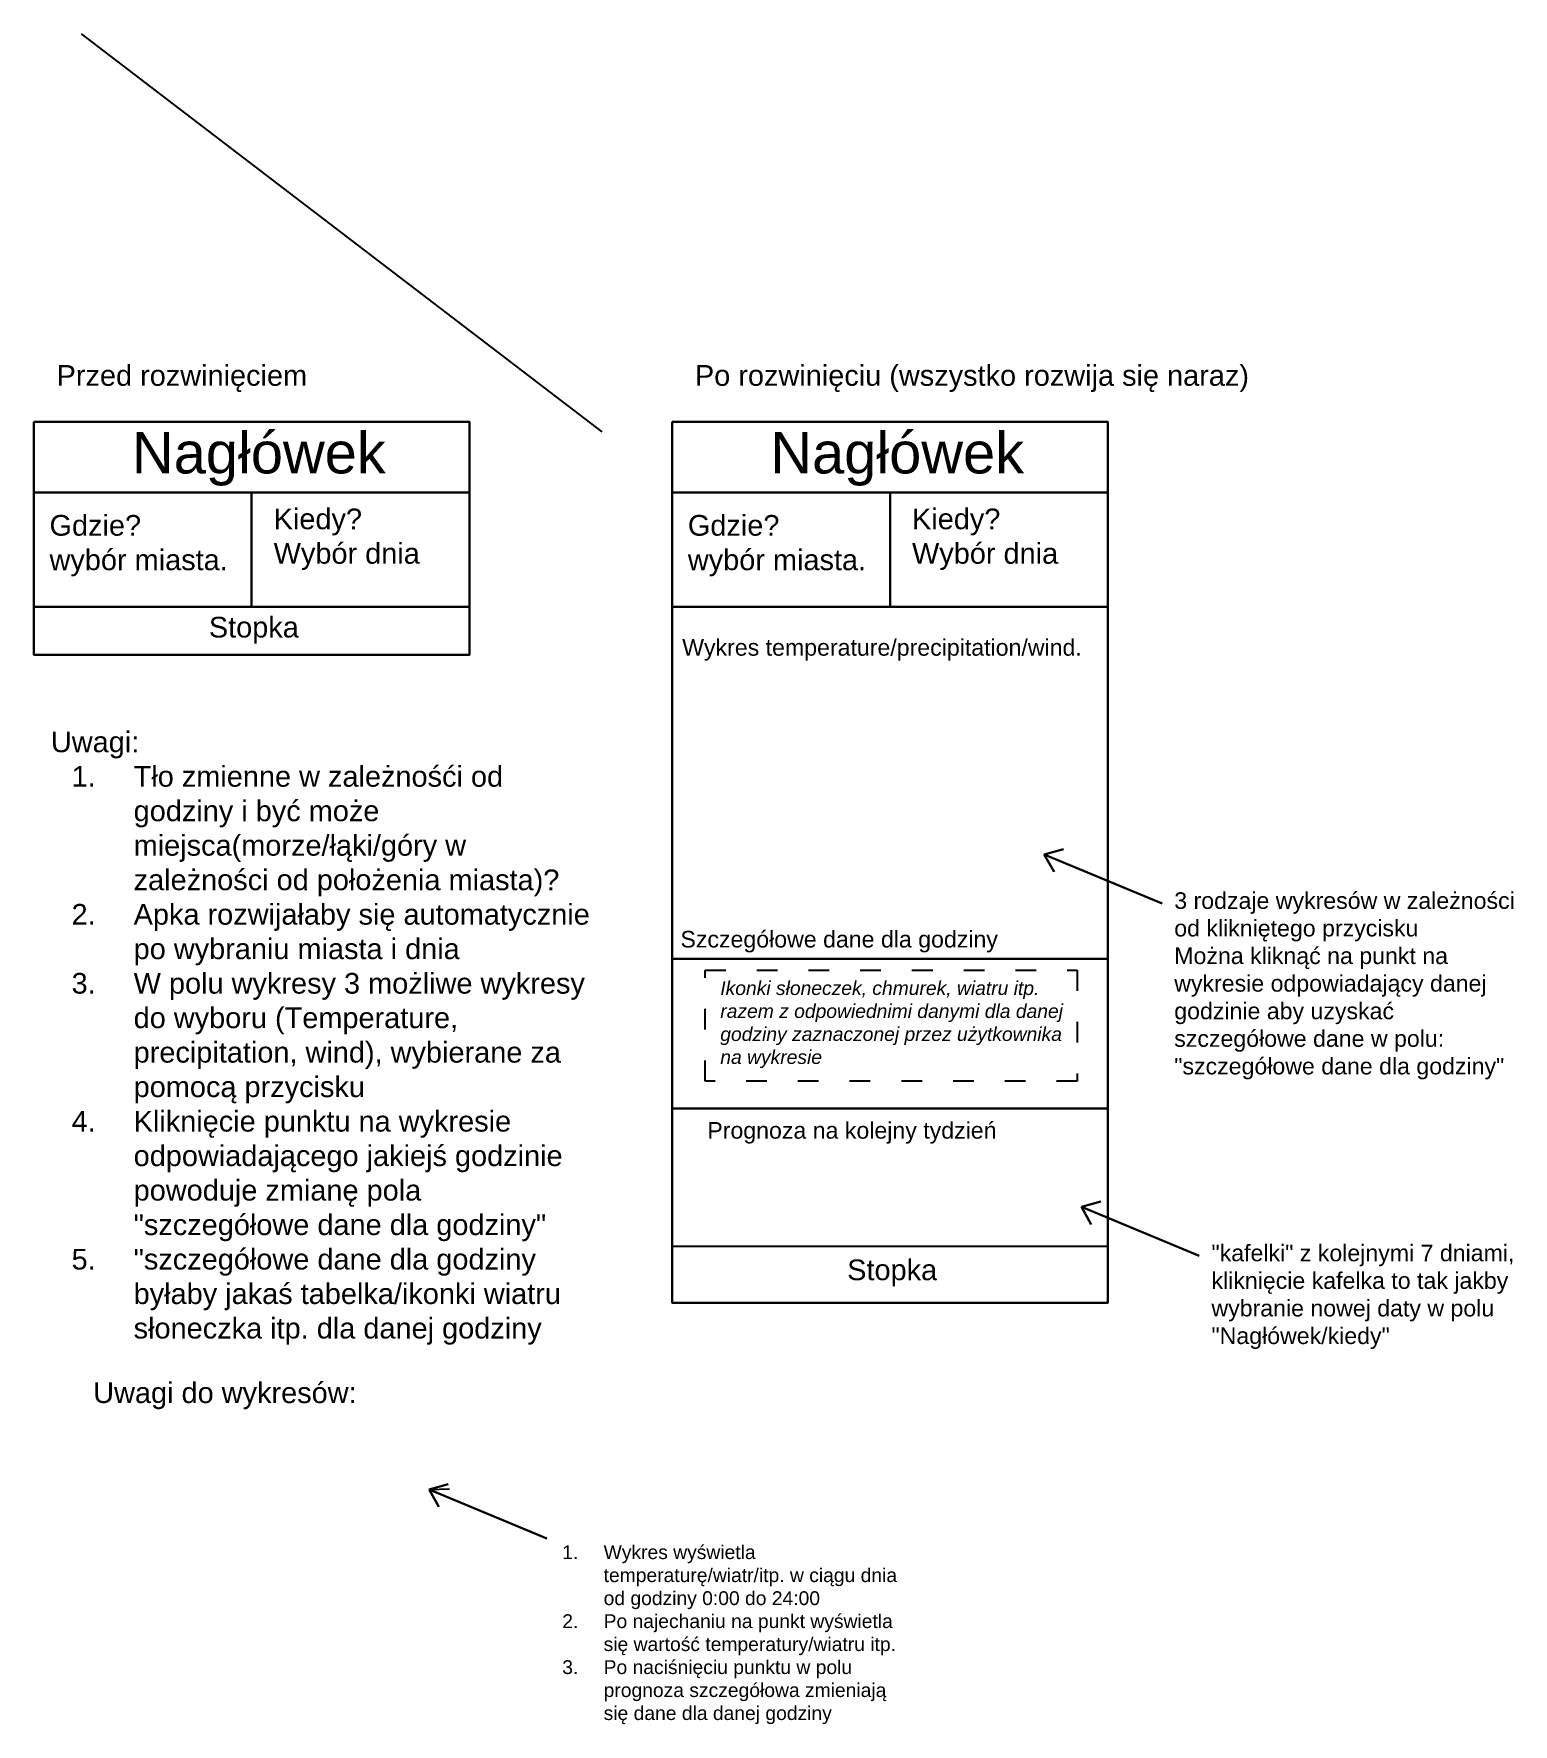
# Model space of a CAD drawing. Header units: inches. Extents: x 18 to 60.9, y -20 to 29.1.
import ezdxf

# ---------------------------------------------------------------- set-up
doc = ezdxf.new("R2010")
doc.units = ezdxf.units.IN
doc.header["$MEASUREMENT"] = 0
doc.linetypes.add('ACAD_ISO03W100', pattern=[30, 12, -18])
doc.layers.add('druk', color=7, linetype='Continuous', plot=False)
doc.styles.get("Standard").update_dxf_attribs({"font": 'arial.ttf'})

msp = doc.modelspace()

# ---------------------------------------------------------------- linework, layer by layer
at = {"lineweight": 30}
for p, q in [((17.953, 15.76), (30.588, 15.76)), ((24.27, 12.439), (24.27, 15.76)), ((36.465, 15.76), (49.101, 15.76)), ((42.783, 12.439), (42.783, 15.76)), ((17.953, 12.439), (30.588, 12.439)), ((36.465, 12.439), (49.101, 12.439)), ((36.465, 2.237), (49.101, 2.237)), ((36.465, -2.11), (49.101, -2.11))]:
    msp.add_line(p, q, dxfattribs=at)
at = {"color": 240, "lineweight": 30, "true_color": 0xed1f24}
for p, q in [((47.255, 5.256), (47.813, 5.411)), ((47.255, 5.256), (50.673, 3.836)), ((47.255, 5.256), (47.539, 4.752)), ((48.334, -4.964), (48.892, -4.809)), ((48.334, -4.964), (51.752, -6.384)), ((48.334, -4.964), (48.618, -5.468)), ((29.415, -13.156), (29.973, -13.002)), ((29.415, -13.156), (32.834, -14.577)), ((29.415, -13.156), (29.699, -13.661))]:
    msp.add_line(p, q, dxfattribs=at)
for p, q in [((36.465, -6.103), (49.101, -6.103)), ((29.415, -13.156), (30.005, -13.14))]:
    msp.add_line(p, q)
at = {"lineweight": 30}
for points in [[(17.953, 17.806), (30.588, 17.806), (30.588, 11.054), (17.953, 11.054)], [(36.465, 17.806), (49.101, 17.806), (49.101, -7.743), (36.465, -7.743)]]:
    msp.add_lwpolyline(points, close=True, dxfattribs=at)
at = {"linetype": 'ACAD_ISO03W100', "ltscale": 0.05}
msp.add_lwpolyline([(37.42, 1.906), (48.212, 1.906), (48.212, -1.317), (37.42, -1.317)], close=True, dxfattribs=at)
at = {"layer": 'druk'}
msp.add_line((19.325, 29.06), (34.427, 17.519), dxfattribs=at)

# ---------------------------------------------------------------- texts
at = {"attachment_point": 1}
for s, width, gutter_width, insert, char_height in [('Przed rozwinięciem', 26.85118, 7.217, (18.613, 19.452), 0.6), ('Po rozwinięciu (wszystko rozwija się naraz)', 26.85118, 7.217, (37.125, 19.452), 0.6), ('Nagłówek', 26.85118, 7.217, (20.799, 17.51), 1.2), ('Nagłówek', 26.85118, 7.217, (39.311, 17.51), 1.2), ('Kiedy?\\PWybór dnia', 26.85118, 7.217, (24.908, 15.292), 0.6), ('Kiedy?\\PWybór dnia', 26.85118, 7.217, (43.421, 15.292), 0.6), ('Gdzie? ^Jwybór miasta.', 26.85118, 7.217, (18.408, 15.105), 0.6), ('Gdzie? ^Jwybór miasta.', 26.85118, 7.217, (36.92, 15.105), 0.6), ('Stopka', 26.85118, 7.217, (23.029, 12.152), 0.6), ('Wykres temperature/precipitation/wind.', 21.48094, 5.774, (36.756, 11.504), 0.48), ('Uwagi:\\P\\pxi-3,l4,t4;1.^ITło zmienne w zależnośći od godziny i być może miejsca(morze/łąki/góry w zależności od położenia miasta)?\\P2.^IApka rozwijałaby się automatycznie po wybraniu miasta i dnia\\P3.^IW polu wykresy 3 możliwe wykresy do wyboru (Temperature, precipitation, wind), wybierane za pomocą przycisku\\P4.^IKliknięcie punktu na wykresie odpowiadającego jakiejś godzinie powoduje zmianę pola "szczegółowe dane dla godziny"\\P5.^I"szczegółowe dane dla godziny byłaby jakaś tabelka/ikonki wiatru słoneczka itp. dla danej godziny', 15.93281, 7.217, (18.448, 8.825), 0.6), ('3 rodzaje wykresów w zależności od klikniętego przycisku\\PMożna kliknąć na punkt na wykresie odpowiadający danej godzinie aby uzyskać szczegółowe dane w polu: "szczegółowe dane dla godziny"', 10.06365, 5.774, (51.026, 4.162), 0.48), ('Szczegółowe dane dla godziny', 21.48094, 5.774, (36.705, 3.042), 0.48), ('{\\fArial|b0|i1|c0|p34;Ikonki słoneczek, chmurek, wiatru itp. razem z odpowiednimi danymi dla danej godziny zaznaczonej przez użytkownika na wykresie}', 10.06365, 5.774, (37.861, 1.584), 0.4), ('Prognoza na kolejny tydzień', 21.48094, 5.774, (37.485, -2.502), 0.48), ('"kafelki" z kolejnymi 7 dniami, kliknięcie kafelka to tak jakby wybranie nowej daty w polu "Nagłówek/kiedy"', 10.06365, 5.774, (52.105, -6.058), 0.48), ('Stopka', 26.85118, 7.217, (41.541, -6.487), 0.6), ('Uwagi do wykresów:', 26.85118, 7.217, (19.675, -10.05), 0.6), ('\\pxi-3,l4,t4;1.^IWykres wyświetla temperaturę/wiatr/itp. w ciągu dnia od godziny 0:00 do 24:00\\P2.^IPo najechaniu na punkt wyświetla się wartość temperatury/wiatru itp.\\P3.^IPo naciśnięciu punktu w polu prognoza szczegółowa zmieniają się dane dla danej godziny', 10.32203, 7.217, (32.878, -14.775), 0.4)]:
    msp.add_mtext_dynamic_manual_height_columns(s, width=width, gutter_width=gutter_width, heights=[0], dxfattribs=dict(at, insert=insert, char_height=char_height))

doc.saveas('drawing.dxf')
